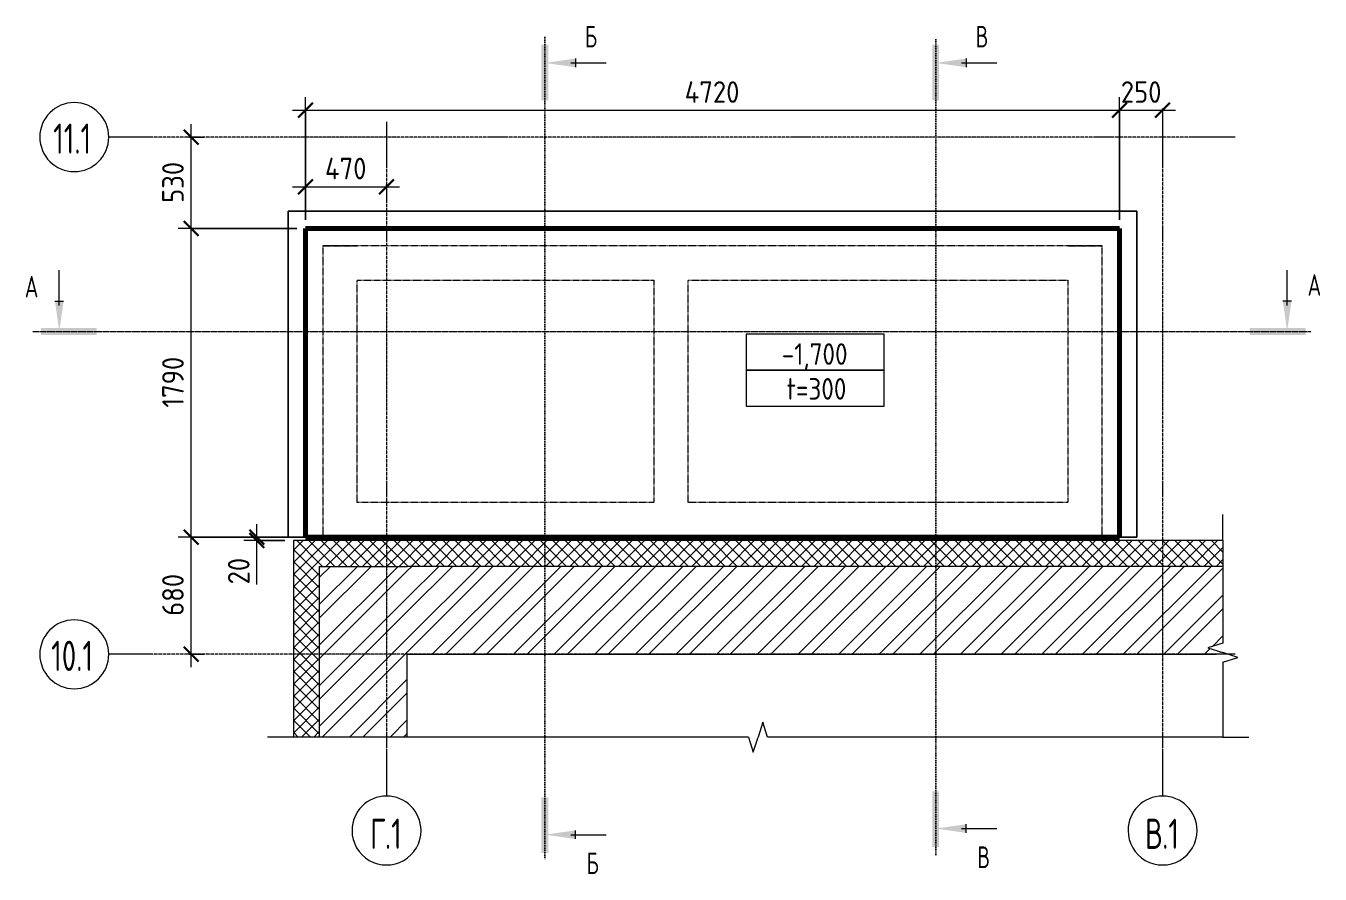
# Model space of a CAD drawing. Header units: millimetres. Extents: x 28039 to 90908, y -4005 to 79300.
# Drawn here: x 28039 to 35544, y 74380 to 79300 of the extents above; entities that cross this region are included whole.
import ezdxf

# ---------------------------------------------------------------- set-up
doc = ezdxf.new("R2010")
doc.units = ezdxf.units.MM
for name, pattern in [('01 Штриховая _4 мм_', [6, 3.5, -2.5]), ('02 Штрихпунктирная _20 мм_', [25, 20, -2.5, 0, -2.5]), ('04 Пунктир 10мм', [10, 0, -10])]:
    doc.linetypes.add(name, pattern=pattern)
for name, color, linetype, lineweight in [('AA_Dim', 7, 'Continuous', 9), ('AA_Dim-50', 7, 'Continuous', 9), ('AA_Oformlenie', 7, 'Continuous', 9), ('AA_Razrez', 7, 'Continuous', 9), ('AA_Vinoska', 7, 'Continuous', 9), ('AF_Stena', 7, 'Continuous', 9), ('Оси', 7, 'Continuous', 9)]:
    doc.layers.add(name, color=color, linetype=linetype, lineweight=lineweight)
doc.layers.add('AF_Stena_Опалубка', color=7, linetype='Continuous', lineweight=20, true_color=0x0063c6)
doc.layers.add('KR_Fundament', color=7, linetype='Continuous', lineweight=20, true_color=0x804000)
doc.styles.add('ISOCPEUR', font='isocpeur.TTF', dxfattribs={"width": 0.7, "height": 125})
doc.styles.add('ISOCPEUR_1', font='isocpeur.TTF', dxfattribs={"width": 0.9, "height": 125})
doc.styles.add('ISOCPEUR_2', font='isocpeur.TTF', dxfattribs={"width": 0.85, "height": 125})
doc.styles.add('ISOCPEUR_3', font='isocpeur.TTF', dxfattribs={"width": 0.7, "height": 175})
doc.dimstyles.new('00_Точн_3_знака__прозр_', dxfattribs={"dimscale": 304.8, "dimtxt": 125.344371, "dimasz": 0.278871, "dimexe": 0.246063, "dimexo": 0.164042, "dimgap": 0.016404, "dimtad": 1, "dimdec": 3, "dimrnd": 0.001, "dimdsep": 46, "dimtxsty": 'ISOCPEUR_1', "dimblk1": 'OBLIQUE', "dimblk2": 'OBLIQUE', "dimsah": 1, "dimcen": 0.09, "dimdle": 0.246063, "dimazin": 0, "dimtfac": 1, "dimtdec": 4, "dimtix": 1, "dimtmove": 0, "dimatfit": 3, "dimfxl": 1, "dimtvp": 1, "dimtolj": 1, "dimtzin": 0, "dimlwd": 18, "dimlwe": 18, "dimarcsym": 2})
doc.dimstyles.new('00_Точн_3_знака__прозр__1', dxfattribs={"dimscale": 304.8, "dimtxt": 125.344371, "dimasz": 0.278871, "dimexe": 0.246063, "dimexo": 0.164042, "dimgap": 0.016404, "dimtad": 1, "dimdec": 3, "dimrnd": 0.001, "dimdsep": 46, "dimtxsty": 'ISOCPEUR_1', "dimblk1": 'OBLIQUE', "dimblk2": 'OBLIQUE', "dimsah": 1, "dimcen": 0.09, "dimdle": 0.246063, "dimazin": 0, "dimtfac": 1, "dimtdec": 4, "dimtix": 1, "dimtmove": 1, "dimatfit": 3, "dimfxl": 1, "dimtvp": 1, "dimtolj": 1, "dimtzin": 0, "dimlwd": 18, "dimlwe": 18, "dimarcsym": 2})
pattern_1 = [(45, (0, 0), (-117.8655, 117.8655), []), (45, (78.58, 0), (-117.8655, 117.8655), [])]
pattern_2 = [(45, (0, 0), (-35.35534, 35.35534), []), (135, (0, 0), (-35.35534, -35.35534), [])]

# ---------------------------------------------------------------- blocks, each defined once
blk = doc.blocks.new('011_ЛинияОбрыва _ЭлУзла_Линия_ - Тип 1-3694137-План ФПм на отм_ -1_700 Опл')
at = {"layer": 'AA_Oformlenie'}
for p, q in [((0, 0), (595, 0)), ((706.3, 0), (1140, 0))]:
    blk.add_line(p, q, dxfattribs=at)
blk = doc.blocks.new('011_ЛинияОбрыва _ЭлУзла_Линия_ - Тип 1-3694237-План ФПм на отм_ -1_700 Опл')
at = {"layer": 'AA_Oformlenie'}
for p, q in [((0, 0), (2640, 0)), ((2751.3, 0), (5390, 0))]:
    blk.add_line(p, q, dxfattribs=at)
blk = doc.blocks.new('Разрез - Номер узла_ сзади-394133-План ФПм на отм_ -1_700 Опл')
at = {"layer": 'AA_Razrez'}
for points in [[(7.33, 0.4), (7.33, -0.39), (0.87, -0.39), (0.87, 0.4)], [(3.5, -3.53), (2.5, -3.53), (3, 0)]]:
    blk.add_hatch(color=256, dxfattribs=at).paths.add_polyline_path(points)
for p, q in [((3, -3), (3, -7.1)), ((2.5, -3.53), (3.5, -3.53))]:
    blk.add_line(p, q, dxfattribs=at)
blk = doc.blocks.new('Разрез - Номер узла_ спереди-394134-План ФПм на отм_ -1_700 Опл')
at = {"layer": 'AA_Razrez'}
for points in [[(7.33, 0.4), (7.33, -0.39), (0.87, -0.39), (0.87, 0.4)], [(3.5, -3.53), (2.5, -3.53), (3, 0)]]:
    blk.add_hatch(color=256, dxfattribs=at).paths.add_polyline_path(points)
for p, q in [((3, -3), (3, -7.1)), ((2.5, -3.53), (3.5, -3.53))]:
    blk.add_line(p, q, dxfattribs=at)
blk = doc.blocks.new('DIMBLOCK1-План ФПм на отм_ -1_700 Опл')
at = {"layer": 'AA_Dim-50', "color": 30, "lineweight": 18, "true_color": 0xff8000, "transparency": 16777216}
for p, q in [((29610.1, 76335), (28921.9, 76335)), ((28996.9, 75580), (28996.9, 76335)), ((28996.9, 76335), (29610.1, 76335)), ((28986.8, 75655), (29071.9, 75655)), ((28996.9, 75655), (28986.8, 75655))]:
    blk.add_line(p, q, dxfattribs=at)
at = {"layer": 'AA_Dim-50', "color": 30, "lineweight": 30, "true_color": 0xff8000, "transparency": 16777216}
for p, q in [((28996.9, 76335), (28954.4, 76377.5)), ((28996.9, 76335), (29039.4, 76292.5)), ((28996.9, 75655), (28954.4, 75697.5)), ((28996.9, 75655), (29039.4, 75612.5))]:
    blk.add_line(p, q, dxfattribs=at)
at = {"layer": 'AA_Dim-50', "color": 0, "lineweight": 18, "transparency": 16777216, "insert": (28829.1, 75877.9), "char_height": 125, "width": 280.961, "attachment_point": 1, "rotation": 90, "line_spacing_factor": 1.135194, "style": 'ISOCPEUR_1'}
blk.add_mtext('680', dxfattribs=at)
blk = doc.blocks.new('_Oblique')
at = {"color": 0, "linetype": 'ByBlock', "lineweight": -2}
blk.add_line((-0.5, -0.5), (0.5, 0.5), dxfattribs=at)
blk = doc.blocks.new('DIMBLOCK2-План ФПм на отм_ -1_700 Опл')
at = {"layer": 'AA_Dim-50', "color": 30, "lineweight": 30, "true_color": 0xff8000, "transparency": 16777216}
for p, q in [((28996.9, 78125), (28954.4, 78167.5)), ((28996.9, 78125), (29039.4, 78082.5)), ((28996.9, 76335), (28954.4, 76377.5)), ((28996.9, 76335), (29039.4, 76292.5))]:
    blk.add_line(p, q, dxfattribs=at)
at = {"layer": 'AA_Dim-50', "color": 30, "lineweight": 18, "true_color": 0xff8000, "transparency": 16777216}
for p, q in [((29610.1, 78125), (28921.9, 78125)), ((28996.9, 76335), (28996.9, 78125)), ((28996.9, 78125), (29610.1, 78125)), ((29610.1, 76335), (28921.9, 76335)), ((28996.9, 76335), (29610.1, 76335))]:
    blk.add_line(p, q, dxfattribs=at)
at = {"layer": 'AA_Dim-50', "color": 0, "lineweight": 18, "transparency": 16777216, "insert": (28829.1, 77085.7), "char_height": 125, "width": 346.234, "attachment_point": 1, "rotation": 90, "line_spacing_factor": 1.135194, "style": 'ISOCPEUR_1'}
blk.add_mtext('1790', dxfattribs=at)
blk = doc.blocks.new('DIMBLOCK3-План ФПм на отм_ -1_700 Опл')
at = {"layer": 'AA_Dim-50', "color": 30, "lineweight": 18, "true_color": 0xff8000, "transparency": 16777216}
for p, q in [((28996.9, 78125), (28996.9, 78730)), ((28986.8, 78655), (29071.9, 78655)), ((28996.9, 78655), (28986.8, 78655)), ((29610.1, 78125), (28921.9, 78125)), ((28996.9, 78125), (29610.1, 78125))]:
    blk.add_line(p, q, dxfattribs=at)
at = {"layer": 'AA_Dim-50', "color": 30, "lineweight": 30, "true_color": 0xff8000, "transparency": 16777216}
for p, q in [((28996.9, 78655), (28954.4, 78697.5)), ((28996.9, 78655), (29039.4, 78612.5)), ((28996.9, 78125), (28954.4, 78167.5)), ((28996.9, 78125), (29039.4, 78082.5))]:
    blk.add_line(p, q, dxfattribs=at)
at = {"layer": 'AA_Dim-50', "color": 0, "lineweight": 18, "transparency": 16777216, "insert": (28829.1, 78272.9), "char_height": 125, "width": 280.961, "attachment_point": 1, "rotation": 90, "line_spacing_factor": 1.135194, "style": 'ISOCPEUR_1'}
blk.add_mtext('530', dxfattribs=at)
blk = doc.blocks.new('DIMBLOCK4-План ФПм на отм_ -1_700 Опл')
at = {"layer": 'AA_Dim-50', "color": 30, "lineweight": 18, "true_color": 0xff8000, "transparency": 16777216}
for p, q in [((29660.1, 78175), (29660.1, 78885.7)), ((34380.1, 78175), (34380.1, 78885.7)), ((29585.1, 78810.7), (34380.1, 78810.7)), ((29660.1, 78810.7), (29660.1, 78175)), ((34380.1, 78810.7), (34380.1, 78175))]:
    blk.add_line(p, q, dxfattribs=at)
at = {"layer": 'AA_Dim-50', "color": 30, "lineweight": 30, "true_color": 0xff8000, "transparency": 16777216}
for p, q in [((29660.1, 78810.7), (29617.6, 78768.2)), ((29660.1, 78810.7), (29702.6, 78853.2)), ((34380.1, 78810.7), (34337.6, 78768.2)), ((34380.1, 78810.7), (34422.6, 78853.2))]:
    blk.add_line(p, q, dxfattribs=at)
at = {"layer": 'AA_Dim-50', "color": 0, "lineweight": 18, "transparency": 16777216, "insert": (31859.2, 78978.6), "char_height": 125, "width": 385.966, "attachment_point": 1, "line_spacing_factor": 1.135194, "style": 'ISOCPEUR_1'}
blk.add_mtext('4720', dxfattribs=at)
blk = doc.blocks.new('DIMBLOCK5-План ФПм на отм_ -1_700 Опл')
at = {"layer": 'AA_Dim-50', "color": 30, "lineweight": 18, "true_color": 0xff8000, "transparency": 16777216}
for p, q in [((34380.1, 78175), (34380.1, 78885.7)), ((34380.1, 78810.7), (34705.1, 78810.7)), ((34380.1, 78810.7), (34380.1, 78175)), ((34630.1, 78820.8), (34630.1, 78735.7)), ((34630.1, 78810.7), (34630.1, 78820.8))]:
    blk.add_line(p, q, dxfattribs=at)
at = {"layer": 'AA_Dim-50', "color": 30, "lineweight": 30, "true_color": 0xff8000, "transparency": 16777216}
for p, q in [((34380.1, 78810.7), (34337.6, 78768.2)), ((34380.1, 78810.7), (34422.6, 78853.2)), ((34630.1, 78810.7), (34587.6, 78768.2)), ((34630.1, 78810.7), (34672.6, 78853.2))]:
    blk.add_line(p, q, dxfattribs=at)
at = {"layer": 'AA_Dim-50', "color": 0, "lineweight": 18, "transparency": 16777216, "insert": (34388, 78978.6), "char_height": 125, "width": 280.961, "attachment_point": 1, "line_spacing_factor": 1.135194, "style": 'ISOCPEUR_1'}
blk.add_mtext('250', dxfattribs=at)
blk = doc.blocks.new('DIMBLOCK6-План ФПм на отм_ -1_700 Опл')
at = {"layer": 'AA_Dim-50', "color": 30, "lineweight": 18, "true_color": 0xff8000, "transparency": 16777216}
for p, q in [((29378.6, 76240), (29378.6, 76410)), ((29610.1, 76335), (29303.6, 76335)), ((29378.6, 76335), (29610.1, 76335)), ((29378.6, 76266.6), (29378.6, 76325)), ((29540.1, 76315), (29303.6, 76315)), ((29378.6, 76315), (29540.1, 76315)), ((29378.6, 76060.5), (29378.6, 76266.6))]:
    blk.add_line(p, q, dxfattribs=at)
at = {"layer": 'AA_Dim-50', "color": 30, "lineweight": 30, "true_color": 0xff8000, "transparency": 16777216}
for p, q in [((29378.6, 76335), (29336.1, 76377.5)), ((29378.6, 76315), (29336.1, 76357.5)), ((29378.6, 76335), (29421.1, 76292.5)), ((29378.6, 76315), (29421.1, 76272.5))]:
    blk.add_line(p, q, dxfattribs=at)
at = {"layer": 'AA_Dim-50', "color": 0, "lineweight": 18, "transparency": 16777216, "insert": (29210.8, 76060.5), "char_height": 125, "width": 187.307, "attachment_point": 1, "rotation": 90, "line_spacing_factor": 1.135194, "style": 'ISOCPEUR_1'}
blk.add_mtext('20', dxfattribs=at)
blk = doc.blocks.new('042_М_ФундПлиты_ТолщинаОтметка - 042_М_ФундПлиты_ТолщинаОтметка-647274-План ФПм на отм_ -1_700 Опл')
at = {"layer": 'AA_Vinoska'}
for p, q in [((8, 4.17), (-8, 4.17)), ((-8, 4.17), (-8, 0)), ((8, 0), (8, 4.17)), ((8, 0), (-8, 0)), ((-8, 0), (-8, -4.17)), ((-8, 0), (8, 0)), ((8, -4.17), (8, 0)), ((-8, -4.17), (8, -4.17))]:
    blk.add_line(p, q, dxfattribs=at)
blk = doc.blocks.new('Ось сетки - d_4мм-2765513-План ФПм на отм_ -1_700 Опл')
at = {"layer": 'Оси', "color": 12, "true_color": 0xc80000}
for start, end in [(360, 180), (360, 180), (180, 360), (180, 360)]:
    blk.add_arc((0, 0), 4, start, end, dxfattribs=at)
blk = doc.blocks.new('DIMBLOCK7-План ФПм на отм_ -1_700 Опл')
at = {"layer": 'AA_Dim-50', "color": 30, "lineweight": 18, "true_color": 0xff8000, "transparency": 16777216}
for p, q in [((29660.1, 78175), (29660.1, 78442.2)), ((29585.1, 78367.2), (30205.1, 78367.2)), ((29660.1, 78367.2), (29660.1, 78175)), ((30130.1, 78377.3), (30130.1, 78292.2)), ((30130.1, 78367.2), (30130.1, 78377.3))]:
    blk.add_line(p, q, dxfattribs=at)
at = {"layer": 'AA_Dim-50', "color": 30, "lineweight": 30, "true_color": 0xff8000, "transparency": 16777216}
for p, q in [((29660.1, 78367.2), (29617.6, 78324.7)), ((29660.1, 78367.2), (29702.6, 78409.7)), ((30130.1, 78367.2), (30087.6, 78324.7)), ((30130.1, 78367.2), (30172.6, 78409.7))]:
    blk.add_line(p, q, dxfattribs=at)
at = {"layer": 'AA_Dim-50', "color": 0, "lineweight": 18, "transparency": 16777216, "insert": (29773.3, 78535), "char_height": 125, "width": 292.313, "attachment_point": 1, "line_spacing_factor": 1.135194, "style": 'ISOCPEUR_1'}
blk.add_mtext('470', dxfattribs=at)

msp = doc.modelspace()

# ---------------------------------------------------------------- hatches: boundary and pattern name
at = {"layer": 'AF_Stena'}
h = msp.add_hatch(dxfattribs=at)
h.set_pattern_fill('FP_2', color=256, style=0, pattern_type=2)
h.set_pattern_definition(pattern_2)
h.paths.add_polyline_path([(29644.2552, 75175), (29740.0616, 75175), (29740.0616, 76315), (29590.0616, 76315), (29590.0616, 75175)])
h = msp.add_hatch(dxfattribs=at)
h.set_pattern_fill('FP_2', color=256, style=0, pattern_type=2)
h.set_pattern_definition(pattern_2)
h.paths.add_polyline_path([(30250.0616, 76165), (34980.0616, 76165), (34980.0616, 76315), (29740.0616, 76315), (29740.0616, 76165)])
h = msp.add_hatch(dxfattribs=at)
h.set_pattern_fill('FP_1', color=256, style=0, pattern_type=2)
h.set_pattern_definition(pattern_1)
h.paths.add_polyline_path([(30014.677, 75175), (30250.0616, 75175), (30250.0616, 76165), (29740.0616, 76165), (29740.0616, 75175)])
h = msp.add_hatch(dxfattribs=at)
h.set_pattern_fill('FP_1', color=256, style=0, pattern_type=2)
h.set_pattern_definition(pattern_1)
h.paths.add_polyline_path([(34940.8089, 75655), (34940.8089, 75665), (34980.0616, 75665), (34893.4591, 75692.5), (34980.0616, 75720), (34980.0616, 76165), (30250.0616, 76165), (30250.0616, 75655), (34893.4591, 75655)])

# ---------------------------------------------------------------- linework, layer by layer
at = {"layer": 'AA_Razrez', "color": 7, "linetype": '04 Пунктир 10мм', "true_color": 0xffffff}
for p, q in [((31048.574, 79235.0983), (31048.574, 74458.9006)), ((33314.5399, 74494.2769), (33314.5399, 79235.0983)), ((28082.4437, 77527.6754), (35502.549, 77527.6754))]:
    msp.add_line(p, q, dxfattribs=at)
at = {"layer": 'AA_Vinoska'}
for p, q in [((34980.0616, 76315), (34980.0616, 76465)), ((34980.0616, 75720), (34893.4591, 75692.5)), ((34893.4591, 75692.5), (34980.0616, 75665)), ((35066.7117, 75636.8457), (34980.0616, 75665)), ((34980.0616, 75608.6913), (35066.7117, 75636.8457)), ((32312.5616, 75261.6025), (32285.0616, 75175)), ((32340.0616, 75175), (32312.5616, 75261.6025)), ((29590.0616, 75175), (29440.0616, 75175)), ((32228.7529, 75175), (32256.9073, 75088.3499)), ((32256.9073, 75088.3499), (32285.0616, 75175)), ((34980.0616, 75175), (35130.0616, 75175))]:
    msp.add_line(p, q, dxfattribs=at)
at = {"layer": 'AF_Stena_Опалубка', "linetype": '01 Штриховая _4 мм_'}
for p, q in [((29960.0616, 78025), (29760.0616, 78025)), ((29760.0616, 78025), (29760.0616, 76335)), ((29760.0616, 78025), (29960.0616, 78025)), ((29760.0616, 78025), (29760.0616, 76335)), ((31880.0616, 78025), (29960.0616, 78025)), ((31880.0616, 78025), (29960.0616, 78025)), ((34080.0616, 78025), (31880.0616, 78025)), ((34080.0616, 78025), (31880.0616, 78025)), ((34080.0616, 78024.5), (34080.0616, 78025)), ((34080.0616, 78025), (34080.0616, 78024.5)), ((34280.0616, 78024.5), (34080.0616, 78024.5)), ((34080.0616, 78024.5), (34280.0616, 78024.5)), ((34280.0616, 76335.5), (34280.0616, 78024.5)), ((34280.0616, 76335.5), (34280.0616, 78024.5)), ((29960.0616, 76535), (29960.0616, 77825)), ((29960.0616, 76535), (29960.0616, 77825)), ((29960.0616, 77825), (31680.0616, 77825)), ((29960.0616, 77825), (31680.0616, 77825)), ((31680.0616, 77825), (31680.0616, 76535)), ((31680.0616, 77825), (31680.0616, 76535)), ((31880.0616, 76535), (31880.0616, 77825)), ((31880.0616, 76535), (31880.0616, 77825)), ((31880.0616, 77825), (34080.0616, 77825)), ((31880.0616, 77825), (34080.0616, 77825)), ((34080.0616, 77825), (34080.0616, 76535)), ((34080.0616, 77825), (34080.0616, 76535)), ((31680.0616, 76535), (29960.0616, 76535)), ((31680.0616, 76535), (29960.0616, 76535)), ((34080.0616, 76535), (31880.0616, 76535)), ((34080.0616, 76535), (31880.0616, 76535)), ((29760.0616, 76335), (29960.0616, 76335)), ((29960.0616, 76335), (29760.0616, 76335)), ((29960.0616, 76335), (31880.0616, 76335)), ((29960.0616, 76335), (31880.0616, 76335)), ((31880.0616, 76335), (34080.0616, 76335)), ((31880.0616, 76335), (34080.0616, 76335)), ((34080.0616, 76335), (34080.0616, 76335.5)), ((34080.0616, 76335.5), (34080.0616, 76335)), ((34080.0616, 76335.5), (34280.0616, 76335.5)), ((34280.0616, 76335.5), (34080.0616, 76335.5))]:
    msp.add_line(p, q, dxfattribs=at)
at = {"layer": 'AF_Stena_Опалубка'}
for p, q in [((29740.0616, 76315), (29590.0616, 76315)), ((29590.0616, 76315), (29590.0616, 75175)), ((30250.0616, 76315), (29740.0616, 76315)), ((34980.0616, 76315), (30250.0616, 76315)), ((30250.0616, 75175), (30250.0616, 75655)), ((30250.0616, 75655), (34940.8089, 75655))]:
    msp.add_line(p, q, dxfattribs=at)
at = {"layer": 'AF_Stena_Опалубка', "color": 7}
for p, q in [((29740.0616, 76165), (29740.0616, 75175)), ((29740.0616, 76165), (30250.0616, 76165)), ((34980.0616, 76165), (30250.0616, 76165))]:
    msp.add_line(p, q, dxfattribs=at)
at = {"layer": 'KR_Fundament'}
for p, q in [((29560.0616, 76335), (29560.0616, 78225)), ((29560.0616, 78225), (34480.0616, 78225)), ((34480.0616, 78225), (29560.0616, 78225)), ((29560.0616, 78225), (29560.0616, 76335)), ((34480.0616, 78225), (34480.0616, 76335)), ((34480.0616, 76335), (34480.0616, 78225)), ((34480.0616, 76335), (29560.0616, 76335)), ((29560.0616, 76335), (34480.0616, 76335))]:
    msp.add_line(p, q, dxfattribs=at)
at = {"layer": 'KR_Fundament', "lineweight": 60}
for p, q in [((29660.0616, 76335), (29660.0616, 78125)), ((29660.0616, 78125), (34380.0616, 78125)), ((34380.0616, 78125), (29660.0616, 78125)), ((29660.0616, 78125), (29660.0616, 76335)), ((34380.0616, 78125), (34380.0616, 76335)), ((34380.0616, 76335), (34380.0616, 78125)), ((34380.0616, 76335), (29660.0616, 76335)), ((29660.0616, 76335), (34080.0616, 76335)), ((34080.0616, 76335), (34280.0616, 76335)), ((34280.0616, 76335), (34380.0616, 76335))]:
    msp.add_line(p, q, dxfattribs=at)
at = {"layer": 'Оси'}
for p, q in [((30130.0616, 78743.7891), (30130.0616, 78493.7891)), ((34630.0616, 78743.7891), (34630.0616, 78493.7891)), ((28769.4516, 78655), (28519.4516, 78655)), ((35051.5213, 78655), (34801.5213, 78655)), ((28769.4516, 75655), (28519.4516, 75655)), ((35051.5213, 75655), (34801.5213, 75655)), ((30130.0616, 75083.1371), (30130.0616, 74833.1371)), ((34630.0616, 75083.1371), (34630.0616, 74833.1371))]:
    msp.add_line(p, q, dxfattribs=at)
at = {"layer": 'Оси', "linetype": '02 Штрихпунктирная _20 мм_'}
for p, q in [((34801.5213, 78655), (28769.4516, 78655)), ((30130.0616, 78493.7891), (30130.0616, 75083.1371)), ((34630.0616, 78493.7891), (34630.0616, 75083.1371)), ((34801.5213, 75655), (28769.4516, 75655))]:
    msp.add_line(p, q, dxfattribs=at)

# ---------------------------------------------------------------- block references
at = {"layer": 'AA_Oformlenie'}
for name, p, rotation in [('011_ЛинияОбрыва _ЭлУзла_Линия_ - Тип 1-3694137-План ФПм на отм_ -1_700 Опл', (34980.0616, 76315), 270), ('011_ЛинияОбрыва _ЭлУзла_Линия_ - Тип 1-3694237-План ФПм на отм_ -1_700 Опл', (34980.0616, 75175), 180)]:
    msp.add_blockref(name, p, dxfattribs=dict(at, rotation=rotation))
at = {"layer": 'AA_Razrez', "extrusion": (0, 0, -1), "xscale": 49.99999999999998, "yscale": 49.99999999999998, "zscale": 49.99999999999998}
for p, rotation in [((-31048.574, 79235.0983), 270.0000000000003), ((-33314.5399, 79235.0983), 270.0000000000002), ((-28082.4437, 77527.6754), 180)]:
    msp.add_blockref('Разрез - Номер узла_ сзади-394133-План ФПм на отм_ -1_700 Опл', p, dxfattribs=dict(at, rotation=rotation))
at = {"layer": 'AA_Razrez', "xscale": 49.99999999999998, "yscale": 49.99999999999998, "zscale": 49.99999999999998}
for p, rotation in [((35502.549, 77527.6754), 180), ((31048.574, 74458.9006), 89.99999999999947), ((33314.5399, 74494.2769), 90)]:
    msp.add_blockref('Разрез - Номер узла_ спереди-394134-План ФПм на отм_ -1_700 Опл', p, dxfattribs=dict(at, rotation=rotation))
at = {"layer": 'AA_Vinoska', "xscale": 49.99999999999998, "yscale": 49.99999999999998, "zscale": 49.99999999999998}
msp.add_blockref('042_М_ФундПлиты_ТолщинаОтметка - 042_М_ФундПлиты_ТолщинаОтметка-647274-План ФПм на отм_ -1_700 Опл', (32615.0365, 77302.437), dxfattribs=at)
at = {"layer": 'Оси', "color": 12, "true_color": 0xc80000, "xscale": 49.99999999999998, "yscale": 49.99999999999998, "zscale": 49.99999999999998}
for p, rotation in [((28319.4516, 78655), 89.9999999999997), ((28319.4516, 75655), 89.99999999999962), ((30130.0616, 74633.1371), 180), ((34630.0616, 74633.1371), 180)]:
    msp.add_blockref('Ось сетки - d_4мм-2765513-План ФПм на отм_ -1_700 Опл', p, dxfattribs=dict(at, rotation=rotation))

# ---------------------------------------------------------------- texts
at = {"layer": 'AA_Razrez', "char_height": 125, "attachment_point": 1, "style": 'ISOCPEUR'}
for s, insert, width in [('\\fISOCPEUR|b0|i0|c204|p34|;\\W.7;Б', (31279.7805, 79299.8289), 84.177187), ('\\fISOCPEUR|b0|i0|c204|p34|;\\W.7;В', (33545.7464, 79299.8289), 84.177187), ('\\fISOCPEUR|b0|i0|c204|p34|;\\W.7;А', (28032.5975, 77850.2412), 95.400812), ('\\fISOCPEUR|b0|i0|c204|p34|;\\W.7;А', (35471.1952, 77859.8283), 95.400812), ('\\fISOCPEUR|b0|i0|c204|p34|;\\W.7;В', (33555.3335, 74540.515), 84.177187), ('\\fISOCPEUR|b0|i0|c204|p34|;\\W.7;Б', (31289.3676, 74505.1387), 84.177187)]:
    msp.add_mtext(s, dxfattribs=dict(at, insert=insert, width=width))
at = {"layer": 'AA_Vinoska', "char_height": 125, "attachment_point": 1, "style": 'ISOCPEUR_2'}
for s, insert, width in [('-1,700', (32421.8198, 77458.9434), 477.004062), ('t=300', (32450.1948, 77257.0996), 446.339516)]:
    msp.add_mtext(s, dxfattribs=dict(at, insert=insert, width=width))
at = {"layer": 'Оси', "char_height": 175, "attachment_point": 1, "style": 'ISOCPEUR_3'}
for s, insert, width in [('11.1', (28197.2381, 78733.5763), 272.172906), ('10.1', (28185.5131, 75733.5763), 300.231969), ('\\fISOCPEUR|b0|i0|c204|p34|;\\W.7;Г', (30035.1019, 74701.7402), 103.818531), ('.1', (30120.7608, 74701.7402), 120.653969), ('\\fISOCPEUR|b0|i0|c204|p34|;\\W.7;В', (34528.1019, 74701.7402), 120.653969), ('.1', (34627.6514, 74701.7402), 120.653969)]:
    msp.add_mtext(s, dxfattribs=dict(at, insert=insert, width=width))

# ---------------------------------------------------------------- dimensions: what is measured, and where the dimension line sits
at = {"layer": 'AA_Dim', "color": 30, "lineweight": 18, "true_color": 0xff8000}
for base, p1, p2, override, picture, middle in [((34380.0616, 78810.7443), (29660.0616, 78125), (34380.0616, 78125), {"dimpost": '<>', "dimfxl": 4720}, 'DIMBLOCK4-План ФПм на отм_ -1_700 Опл', (32020.0616, 78878.2443)), ((34630.0616, 78810.7443), (34380.0616, 78125), (34630.0616, 78870.8484), {"dimpost": '<>', "dimfxl": 786.631933}, 'DIMBLOCK5-План ФПм на отм_ -1_700 Опл', (34505.0616, 78878.2443)), ((30130.0616, 78367.1588), (29660.0616, 78125), (30130.0616, 78427.2629), {"dimpost": '<>', "dimfxl": 558.804826}, 'DIMBLOCK7-План ФПм на отм_ -1_700 Опл', (29895.0616, 78434.6588))]:
    dim = msp.add_linear_dim(base=base, p1=p1, p2=p2, dimstyle='00_Точн_3_знака__прозр_', override=override, dxfattribs=at)
    dim.commit()
    dim.dimension.update_dxf_attribs({"geometry": picture, "text_midpoint": middle})
for base, p1, p2, override, picture, middle in [((28996.9072, 78655), (29660.0616, 78125), (28936.8031, 78655), {"dimpost": '<>', "dimfxl": 896.662075}, 'DIMBLOCK3-План ФПм на отм_ -1_700 Опл', (28929.4072, 78390)), ((28996.9072, 78125), (29660.0616, 76335), (29660.0616, 78125), {"dimpost": '<>', "dimfxl": 1790}, 'DIMBLOCK2-План ФПм на отм_ -1_700 Опл', (28929.4072, 77230)), ((28996.9072, 76335), (28936.8031, 75655), (29660.0616, 76335), {"dimpost": '<>', "dimfxl": 992.724975}, 'DIMBLOCK1-План ФПм на отм_ -1_700 Опл', (28929.4072, 75995))]:
    dim = msp.add_linear_dim(base=base, p1=p1, p2=p2, angle=90, dimstyle='00_Точн_3_знака__прозр_', override=override, dxfattribs=at)
    dim.commit()
    dim.dimension.update_dxf_attribs({"geometry": picture, "text_midpoint": middle})
dim = msp.add_linear_dim(base=(29378.5945, 76335), p1=(29590.0616, 76315), p2=(29660.0616, 76335), angle=90, dimstyle='00_Точн_3_знака__прозр__1', override={"dimpost": '<>', "dimfxl": 72.801099}, dxfattribs=at)
dim.commit()
dim.dimension.update_dxf_attribs({"geometry": 'DIMBLOCK6-План ФПм на отм_ -1_700 Опл', "text_midpoint": (29294.0881, 76154.1734), "dimtype": 160, "text_rotation": 90})

doc.saveas('drawing.dxf')
